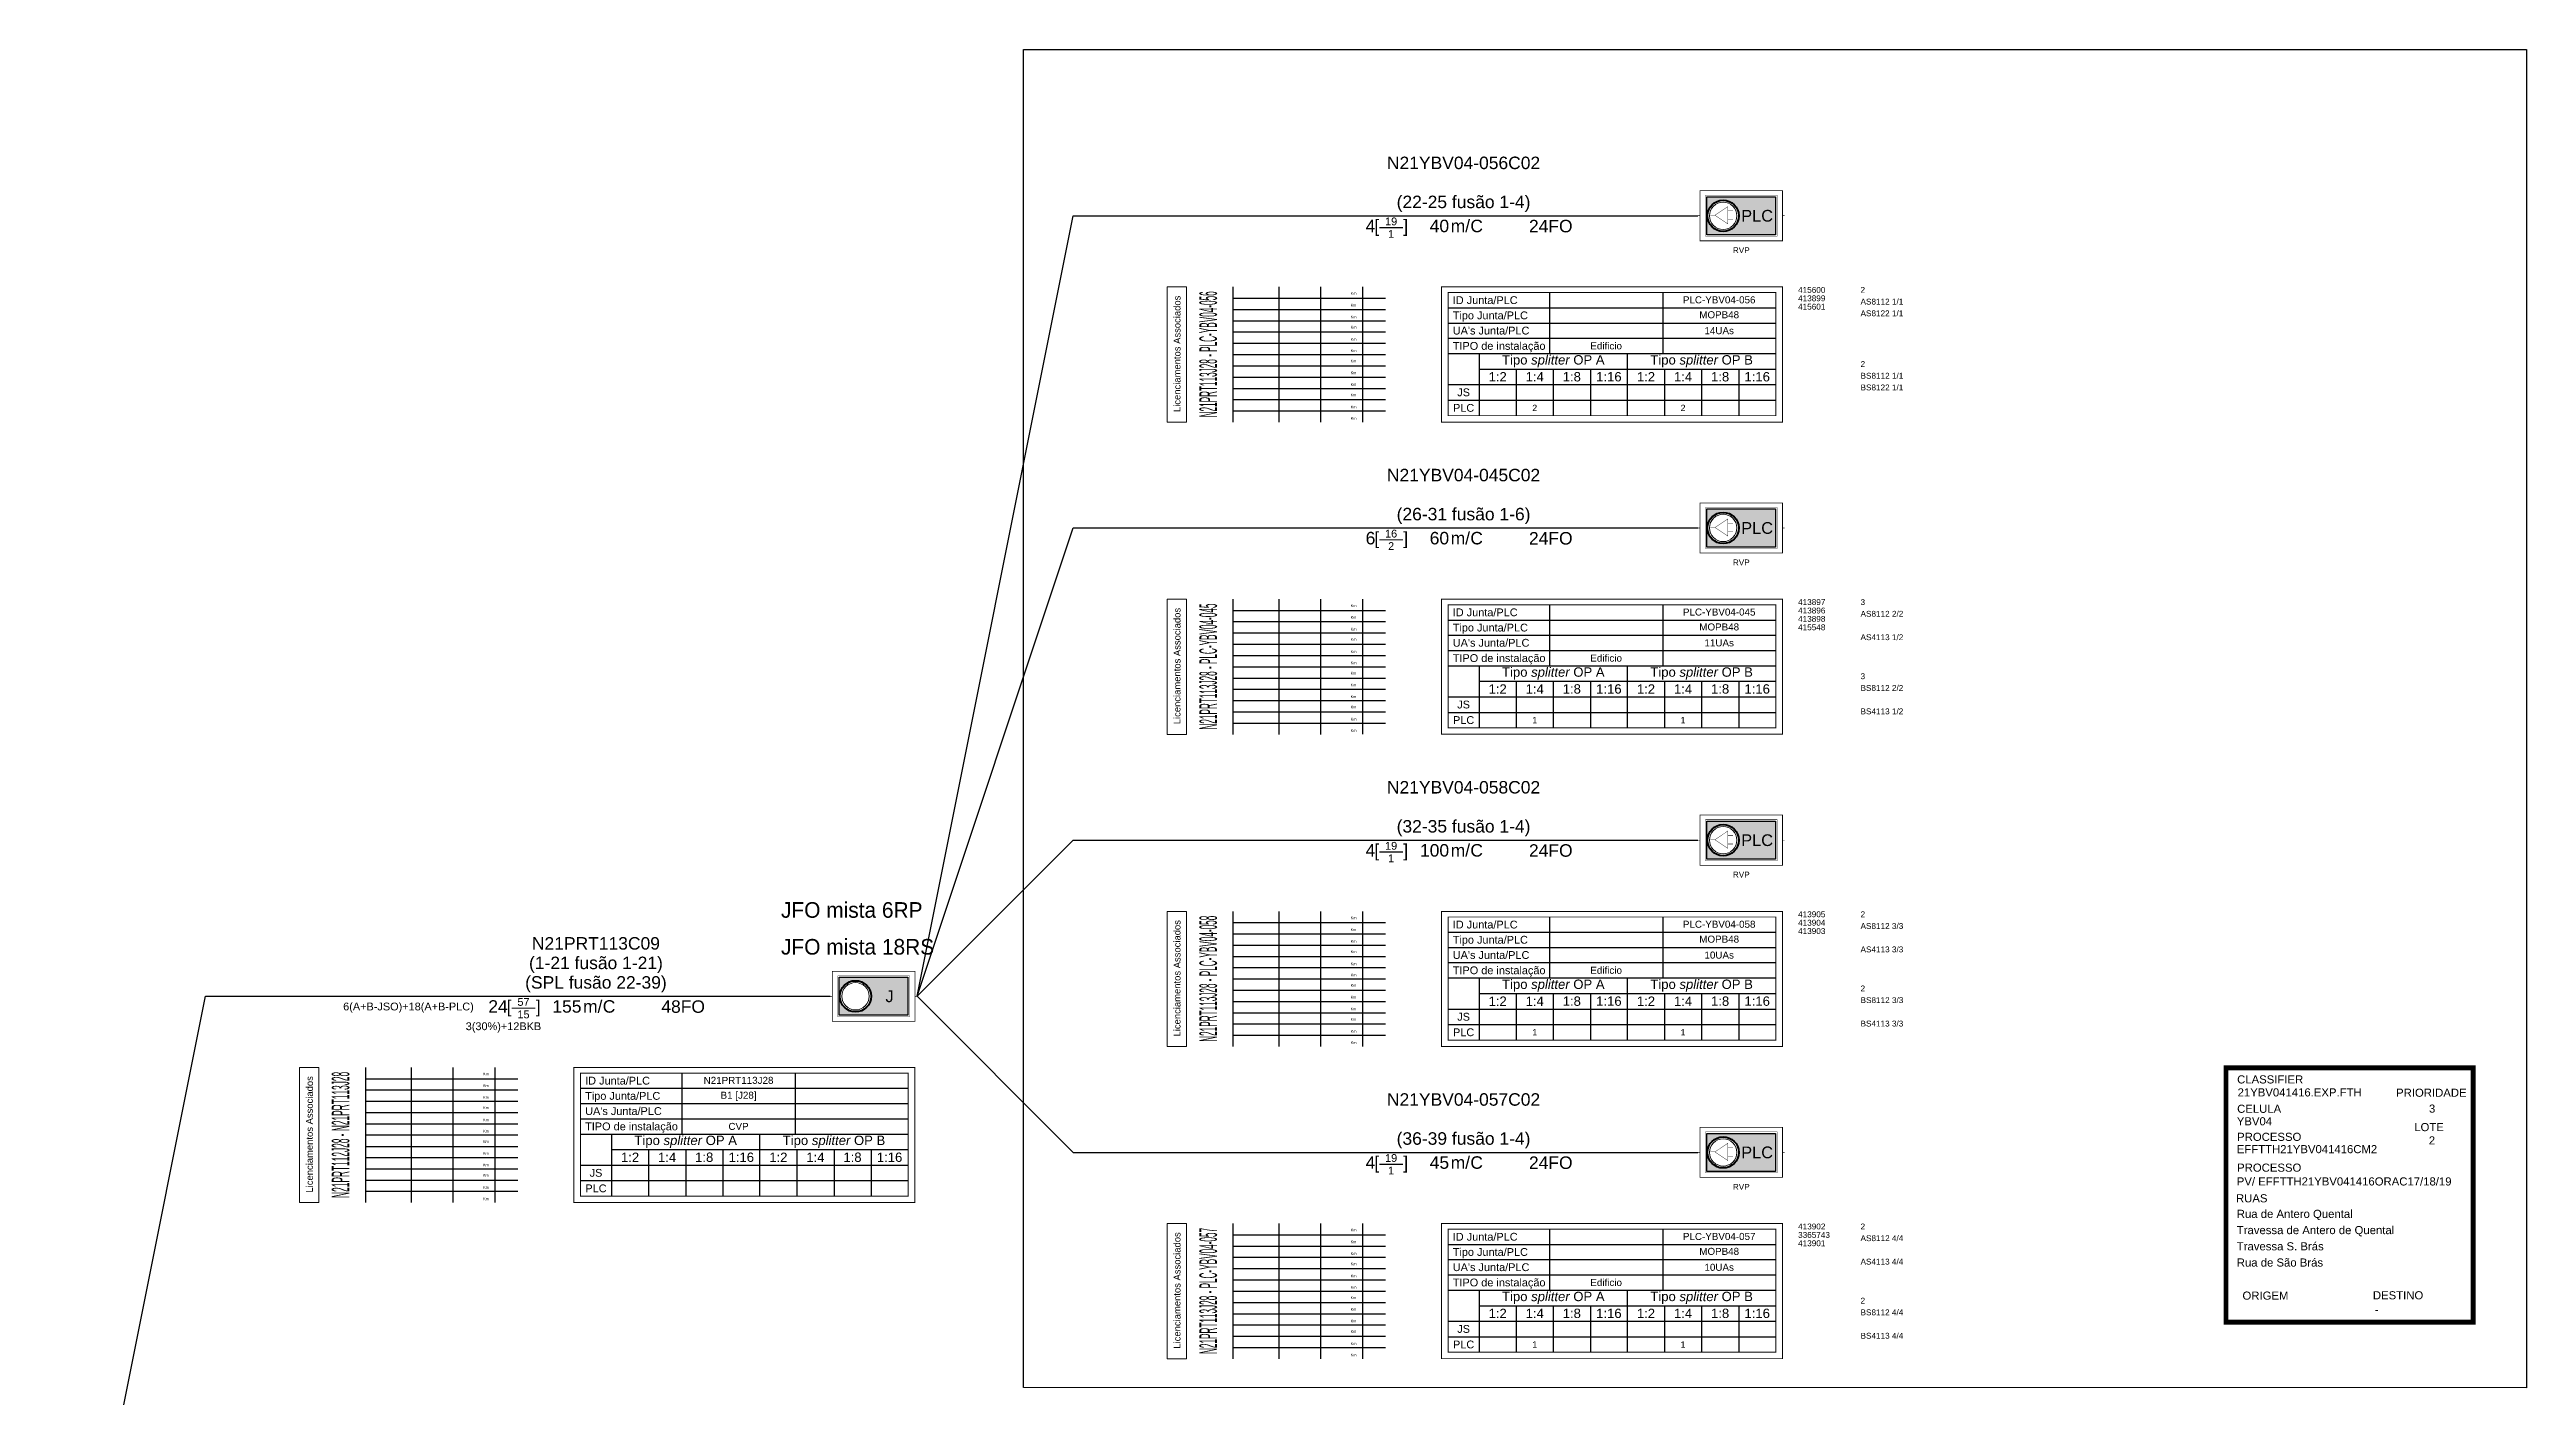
# Model space of a CAD drawing. Header units: metres. Extents: x 288 to 1034, y 827 to 7702.
# Drawn here: x 477.8 to 795.1, y 3846.6 to 4019.2 of the extents above; entities that cross this region are included whole.
import ezdxf
from ezdxf.enums import TextEntityAlignment as Align

# ---------------------------------------------------------------- set-up
doc = ezdxf.new("R2010")
doc.units = ezdxf.units.M
doc.header["$MEASUREMENT"] = 0
doc.set_wipeout_variables(frame=1)
for name, color, linetype in [('3-PROJ_FTTH_CABO', 7, 'Continuous'), ('3-PROJ_FTTH_JUNTA', 7, 'Continuous'), ('3-PROJ_FTTH_LICENCIAMENTOS', 7, 'Continuous'), ('3-PROJ_FTTH_PLC', 7, 'Continuous'), ('Ajusa STCE', 7, 'Continuous')]:
    doc.layers.add(name, color=color, linetype=linetype)
doc.styles.add('ARIAL', font='')
doc.styles.get('ARIAL').set_extended_font_data('Arial')

# ---------------------------------------------------------------- blocks, each defined once
blk = doc.blocks.new('*U9')
blk.add_hatch(color=31).paths.add_polyline_path([(9.97, -2.44), (1.18, -2.44), (1.18, 2.44), (9.97, 2.44)])
at = {"color": 7}
for points, const_width in [([(10.86, -3.21), (0.29, -3.21), (0.29, 3.21), (10.86, 3.21)], 0.0929), ([(10.17, -2.63), (0.99, -2.63), (0.99, 2.63), (10.17, 2.63)], 0.0465)]:
    blk.add_lwpolyline(points, close=True, dxfattribs=dict(at, const_width=const_width))
for points, const_width in [([(0.29, 0), (0, 0)], 0.0743), ([(11.15, 0), (10.86, 0)], 0.0743), ([(-40.78, -1.52), (-37.77, -1.52)], 0.15)]:
    blk.add_lwpolyline(points, dxfattribs=dict(at, const_width=const_width))
at = {"color": 31}
blk.add_lwpolyline([(9.97, -2.44), (1.18, -2.44), (1.18, 2.44), (9.97, 2.44)], close=True, dxfattribs=at)
at = {"color": 7, "ltscale": 0.001}
blk.add_lwpolyline([(10.86, -9.12, 0.12, 0.12, 0), (10.86, -9.12, 0.12, 0.12, 0), (-32.84, -9.12, 0.12, 0.12, 0), (-32.84, -26.43, 0.12, 0.12, 0), (10.86, -26.43, 0.12, 0.12, 0), (10.86, -26.43, 0.12, 0.12, 0), (10.86, -9.12, 0, 0, 0)], format="xyseb", dxfattribs=at)
at = {"color": 7, "ltscale": 0.001, "const_width": 0.12}
blk.add_lwpolyline([(10, -25.61), (10, -25.61), (-31.98, -25.61), (-31.98, -9.84), (10, -9.84), (10, -9.84)], close=True, dxfattribs=at)
at = {"color": 7}
for points in [[(-31.98, -11.79), (10, -11.79)], [(-18.98, -9.84), (-18.98, -17.65)], [(-4.49, -9.84), (-4.49, -17.65)], [(-31.98, -13.74), (10, -13.74)], [(-31.98, -15.69), (10, -15.69)], [(-31.98, -17.65), (10, -17.65)], [(-28, -17.65), (-28, -25.61)], [(-9, -25.61), (-9, -17.65)], [(-31.98, -21.63), (10, -21.63)], [(-28, -19.64), (10, -19.64)], [(-23.25, -19.64), (-23.25, -25.61)], [(-18.5, -19.64), (-18.5, -25.61)], [(-13.75, -19.64), (-13.75, -25.61)], [(-4.25, -19.64), (-4.25, -25.61)], [(0.5, -19.64), (0.5, -25.61)], [(5.25, -19.64), (5.25, -25.61)], [(-31.98, -23.62), (10, -23.62)], [(-31.98, -23.62), (-13.57, -23.62), (10, -23.62)]]:
    blk.add_lwpolyline(points, dxfattribs=at)
at = {"color": 7, "style": 'ARIAL'}
blk.add_text('[     ]  ', height=1.6, dxfattribs=at).set_placement((-35.85, -0.5), align=Align.TOP_RIGHT)
for s, p in [('Tipo Junta/PLC', (-31.38, -12.76)), ('ID Junta/PLC', (-31.38, -10.81)), ("UA's Junta/PLC", (-31.38, -14.71)), ('TIPO de instalação', (-31.38, -16.67))]:
    blk.add_text(s, height=1, dxfattribs=at).set_placement(p, align=Align.MIDDLE_LEFT)
for s, p in [('JS', (-29.99, -22.62)), ('PLC', (-29.99, -24.61))]:
    blk.add_text(s, height=1, dxfattribs=at).set_placement(p, align=Align.MIDDLE_CENTER)
at = {"insert": (-31.65, -0.5), "char_height": 1.6, "width": 2.8224, "attachment_point": 1, "style": 'ARIAL'}
blk.add_mtext('m/', dxfattribs=at)
at = {"color": 7, "ltscale": 0.001, "char_height": 1.2, "attachment_point": 5, "style": 'ARIAL'}
for s, insert, width in [('{\\C114;Tipo \\fArial|b0|i1|c0|p34;splitter\\fArial|b0|i0|c0|p34; OP A}', (-18.5, -18.64), 14.6912), ('{\\C10;Tipo \\fArial|b0|i1|c0|p34;splitter\\fArial|b0|i0|c0|p34; OP B}', (0.5, -18.64), 14.6912), ('{\\C114;1:2}', (-25.63, -20.63), 4.1115), ('{\\C114;1:4}', (-20.88, -20.63), 4.1115), ('{\\C114;1:8}', (-16.13, -20.63), 4.1115), ('{\\C114;1:16}', (-11.38, -20.63), 4.1115), ('{\\C10;1:2}', (-6.63, -20.63), 4.1115), ('{\\C10;1:4}', (-1.88, -20.63), 4.1115), ('{\\C10;1:8}', (2.87, -20.63), 4.1115), ('{\\C10;1:16}', (7.62, -20.63), 4.1115)]:
    blk.add_mtext(s, dxfattribs=dict(at, insert=insert, width=width))
at = {"color": 7, "style": 'ARIAL'}
for tag, p in [('ID_CABO', (-30, 5.5)), ('ID_CABO2', (-30, 3)), ('ID_CABO3', (-30, 0.5))]:
    blk.add_attdef(tag, text='', height=1.6, dxfattribs=at).set_placement(p, align=Align.BOTTOM_CENTER)
at = {"color": 7, "lineweight": 0, "style": 'ARIAL'}
blk.add_attdef('FO_ACTIVAS', text='', height=1.6, dxfattribs=at).set_placement((-41.3, -0.5), align=Align.TOP_RIGHT)
for tag, height, p in [('FO_RESERVA', 1, (-39.28, -2.32)), ('FO_MORTAS', 1, (-39.28, -0.72)), ('TIPO_PLC', 0.9, (2.75, -12.68)), ('PLC', 0.9, (2.75, -10.77)), ('UA_PLC', 0.9, (2.75, -14.72)), ('INSTALACAO', 0.9, (-11.73, -16.67)), ('NPOL_CVP', 0.9, (2.75, -16.66))]:
    blk.add_attdef(tag, text='', height=height, dxfattribs=at).set_placement(p, align=Align.MIDDLE_CENTER)
at = {"color": 7, "style": 'ARIAL'}
blk.add_attdef('METROS', text='', height=1.6, dxfattribs=at).set_placement((-31.85, -0.5), align=Align.TOP_RIGHT)
for tag, height, p in [('TIPO_INSTALACAO', 1.6, (-29.13, -0.5)), ('CAPACIDADE', 1.6, (-21.62, -0.52)), ('BID1', 0.75, (12.86, -9.12)), ('BID2', 0.75, (12.86, -10.2)), ('BID3', 0.75, (12.86, -11.27)), ('BID4', 0.75, (12.86, -12.35)), ('BID5', 0.75, (12.86, -13.42)), ('BID6', 0.75, (12.86, -14.5)), ('BID7', 0.75, (12.86, -15.57)), ('BID8', 0.75, (12.86, -16.65)), ('BID9', 0.75, (12.86, -17.73)), ('BID10', 0.75, (12.86, -18.8)), ('BID11', 0.75, (12.86, -19.88)), ('BID12', 0.75, (12.86, -20.95)), ('BID13', 0.75, (12.86, -22.03)), ('BID14', 0.75, (12.86, -23.11)), ('BID15', 0.75, (12.86, -24.18)), ('BID16', 0.75, (12.86, -25.26)), ('BID17', 0.75, (12.86, -26.33)), ('BID18', 0.75, (12.86, -27.41)), ('BID19', 0.75, (12.86, -28.49)), ('BID20', 0.75, (12.86, -29.56)), ('BID21', 0.75, (12.86, -30.64)), ('BID22', 0.75, (12.86, -31.71)), ('BID23', 0.75, (12.86, -32.79)), ('BID24', 0.75, (12.86, -33.86))]:
    blk.add_attdef(tag, text='', height=height, dxfattribs=at).set_placement(p, align=Align.TOP_LEFT)
at = {"color": 1, "lineweight": 0, "style": 'ARIAL'}
blk.add_attdef('ALOCAÇÃO_RDS', text='', height=0.8, dxfattribs=at).set_placement((-0.89, -4.35), align=Align.MIDDLE_RIGHT)
at = {"color": 7, "style": 'ARIAL'}
for tag, p in [('N_RAISER(X)', (5.58, -4.41)), ('F.B.(X)', (5.58, -5.81))]:
    blk.add_attdef(tag, text='', height=0.75, dxfattribs=at).set_placement(p, align=Align.MIDDLE_CENTER)
at = {"color": 1, "lineweight": 0, "style": 'ARIAL'}
blk.add_attdef('FO_RDS', text='', height=0.8, dxfattribs=at).set_placement((12.09, -4.35), align=Align.MIDDLE_LEFT)
at = {"color": 7, "lineweight": 0, "style": 'ARIAL'}
blk.add_attdef('MORADA', text='', height=0.75, dxfattribs=at).set_placement((10.86, -7.21), align=Align.MIDDLE_RIGHT)
at = {"color": 114, "style": 'ARIAL'}
for tag, p in [('FA_OPA', (20.86, -9.12)), ('A_SPL_1', (20.86, -10.62)), ('A_SPL_2', (20.86, -12.12)), ('A_SPL_3', (20.86, -13.62)), ('A_SPL_4', (20.86, -15.12)), ('A_SPL_5', (20.86, -16.62))]:
    blk.add_attdef(tag, text='', height=0.75, dxfattribs=at).set_placement(p, align=Align.TOP_LEFT)
at = {"color": 1, "style": 'ARIAL'}
for tag, p in [('FA_OPB', (20.86, -18.62)), ('B_SPL_1', (20.86, -20.12)), ('B_SPL_2', (20.86, -21.62)), ('B_SPL_3', (20.86, -23.12)), ('B_SPL_4', (20.86, -24.62)), ('B_SPL_5', (20.86, -26.12))]:
    blk.add_attdef(tag, text='', height=0.75, dxfattribs=at).set_placement(p, align=Align.TOP_LEFT)
at = {"color": 114, "style": 'ARIAL'}
for tag, p in [('(J)1:2_A', (-25.63, -22.62)), ('(J)1:4_A', (-20.88, -22.62)), ('(J)1:8_A', (-16.13, -22.62)), ('(J)1:16_A', (-11.38, -22.62)), ('(P)1:2_A', (-25.63, -24.61)), ('(P)1:4_A', (-20.88, -24.61)), ('(P)1:8_A', (-16.13, -24.61)), ('(P)1:16_A', (-11.38, -24.61))]:
    blk.add_attdef(tag, text='', height=0.8, dxfattribs=at).set_placement(p, align=Align.MIDDLE_CENTER)
at = {"color": 10, "style": 'ARIAL'}
for tag, p in [('(J)1:2_B', (-6.63, -22.62)), ('(J)1:4_B', (-1.88, -22.62)), ('(J)1:8_B', (2.87, -22.62)), ('(J)1:16_B', (7.62, -22.62)), ('(P)1:2_B', (-6.63, -24.61)), ('(P)1:4_B', (-1.88, -24.61)), ('(P)1:8_B', (2.87, -24.61)), ('(P)1:16_B', (7.62, -24.61))]:
    blk.add_attdef(tag, text='', height=0.8, dxfattribs=at).set_placement(p, align=Align.MIDDLE_CENTER)
at = {"color": 7, "lineweight": 0}
blk.add_wipeout([(3.7, -1.95), (3.43, -1.99), (3.09, -2), (2.79, -1.95), (2.57, -1.88), (2.34, -1.78), (2.03, -1.59), (1.77, -1.34), (1.58, -1.1), (1.47, -0.92), (1.35, -0.61), (1.28, -0.33), (1.25, 0), (1.3, 0.42), (1.38, 0.7), (1.51, 0.98), (1.63, 1.17), (1.83, 1.4), (1.98, 1.55), (2.18, 1.69), (2.4, 1.81), (2.69, 1.92), (2.92, 1.97), (3.27, 2), (3.51, 1.99), (3.73, 1.94), (3.98, 1.87), (4.15, 1.79), (4.31, 1.7), (4.51, 1.56), (4.66, 1.42), (4.79, 1.28), (4.96, 1.05), (5.05, 0.88), (5.15, 0.64), (5.21, 0.41), (5.25, 0.11), (5.23, -0.32), (5.19, -0.52), (5.11, -0.74), (4.96, -1.04), (4.78, -1.3), (4.57, -1.51), (4.25, -1.74), (3.96, -1.87)], dxfattribs=at)
at = {"color": 7, "const_width": 0.0465}
for points in [[(1.63, 0.06), (2.2, 0.06)], [(3.87, 0.62), (4.5, 0.62)], [(3.87, -0.49), (4.5, -0.49)]]:
    blk.add_lwpolyline(points, dxfattribs=at)
blk.add_lwpolyline([(2.2, 0.06), (3.87, -1.05), (3.87, 1.18)], close=True, dxfattribs=at)
at = {"color": 7, "lineweight": 40}
blk.add_circle((3.25, 0), 2, dxfattribs=at)
at = {"color": 7, "lineweight": 0}
blk.add_circle((3.25, 0), 1.75, dxfattribs=at)
blk.add_circle((3.25, 0), 1.75, dxfattribs=at)
at = {"color": 7, "style": 'ARIAL'}
blk.add_text('PLC', height=1.5, dxfattribs=at).set_placement((7.61, 0), align=Align.MIDDLE_CENTER)
blk = doc.blocks.new('Troço Sinoptico')
at = {"color": 7, "lineweight": 0, "style": 'ARIAL'}
for tag, p in [('D1', (-16.57, -9.75)), ('T1', (-10.78, -9.77)), ('E1', (-1.22, -9.77)), ('D2', (-16.57, -11.26))]:
    blk.add_attdef(tag, text='', height=0.631, dxfattribs=at).set_placement(p, align=Align.MIDDLE_CENTER)
blk.add_attdef('XXX1', text='', height=0.631, dxfattribs=at).set_placement((-4.58, -9.81), align=Align.MIDDLE_RIGHT)
at = {"color": 7}
blk.add_wipeout([(-27.96, -26.44), (-27.96, -9.12), (0, -9.12), (0, -26.43)], dxfattribs=at)
at = {"color": 7, "lineweight": 0}
blk.add_lwpolyline([(-27.96, -26.44), (-25.49, -26.44), (-25.49, -9.12), (-27.96, -9.12)], close=True, dxfattribs=at)
at = {"color": 7}
for points in [[(-19.54, -9.12), (-19.54, -26.44)], [(-13.66, -9.12), (-13.66, -17.78)], [(-8.33, -9.12), (-8.33, -17.78)], [(-2.94, -9.12), (-2.94, -17.77)], [(-19.54, -10.56), (0, -10.56)], [(-19.54, -12), (0, -12)], [(-19.54, -13.44), (0, -13.44)], [(-19.54, -14.89), (0, -14.89)], [(-19.54, -16.33), (0, -16.33)], [(-19.54, -17.77), (0, -17.77)], [(-13.66, -17.78), (-13.66, -26.44)], [(-8.33, -17.78), (-8.33, -26.44)], [(-2.94, -17.78), (-2.94, -26.43)], [(-19.54, -19.23), (0, -19.23)], [(-19.54, -20.67), (0, -20.67)], [(-19.54, -22.11), (0, -22.11)], [(-19.54, -23.55), (0, -23.55)], [(-19.54, -24.99), (0, -24.99)]]:
    blk.add_lwpolyline(points, dxfattribs=at)
at = {"color": 7, "lineweight": 0, "true_color": 0xffffff, "insert": (-26.69, -17.69), "char_height": 0.865, "width": 17.7947, "attachment_point": 5, "rotation": 90, "style": 'ARIAL'}
blk.add_mtext('Licenciamentos Associados', dxfattribs=at)
at = {"color": 7, "lineweight": 0, "char_height": 0.355, "width": 6.2282, "attachment_point": 2, "style": 'ARIAL'}
for insert in [(-4.1, -11.28), (-4.09, -9.77), (-4.09, -14.1), (-4.09, -12.78), (-4.09, -15.66), (-4.1, -18.43), (-4.09, -17.1), (-4.1, -19.94), (-4.1, -21.44), (-4.1, -22.77), (-4.09, -24.32), (-4.09, -25.77)]:
    blk.add_mtext('Km', dxfattribs=dict(at, insert=insert))
at = {"color": 7, "lineweight": 0, "style": 'ARIAL', "width": 0.580821}
blk.add_attdef('ORIGEM-DESTINO', text='', height=2.25, rotation=90, dxfattribs=at).set_placement((-21.59, -25.83), (-21.59, -9.68), align=Align.FIT)
at = {"color": 7, "lineweight": 0, "style": 'ARIAL'}
for tag, p in [('D3', (-16.57, -12.76)), ('T2', (-10.78, -11.28)), ('T3', (-10.78, -12.77)), ('E2', (-1.22, -11.3)), ('E3', (-1.22, -12.78)), ('D4', (-16.57, -14.09)), ('D5', (-16.57, -15.64)), ('T4', (-10.78, -14.1)), ('T5', (-10.78, -15.65)), ('E4', (-1.22, -14.1)), ('E5', (-1.22, -15.65)), ('D6', (-16.57, -17.08)), ('D7', (-16.57, -18.42)), ('T6', (-10.78, -17.09)), ('T7', (-10.78, -18.43)), ('E7', (-1.22, -18.43)), ('E6', (-1.22, -17.09)), ('D8', (-16.57, -19.93)), ('D9', (-16.57, -21.42)), ('T8', (-10.79, -19.94)), ('T9', (-10.79, -21.44)), ('E8', (-1.22, -19.97)), ('E9', (-1.22, -21.45)), ('D10', (-16.57, -22.75)), ('D11', (-16.57, -24.3)), ('T10', (-10.78, -22.77)), ('T11', (-10.79, -24.31)), ('E10', (-1.22, -22.77)), ('E11', (-1.22, -24.31)), ('D12', (-16.57, -25.74)), ('T12', (-10.79, -25.76)), ('E12', (-1.22, -25.76))]:
    blk.add_attdef(tag, text='', height=0.631, dxfattribs=at).set_placement(p, align=Align.MIDDLE_CENTER)
for tag, p in [('XXX2', (-4.59, -11.32)), ('XXX3', (-4.58, -12.81)), ('XXX4', (-4.59, -14.14)), ('XXX5', (-4.58, -15.69)), ('XXX7', (-4.59, -18.47)), ('XXX6', (-4.58, -17.13)), ('XXX8', (-4.59, -19.98)), ('XXX9', (-4.59, -21.48)), ('XXX10', (-4.59, -22.81)), ('XXX11', (-4.58, -24.35)), ('XXX12', (-4.58, -25.8))]:
    blk.add_attdef(tag, text='', height=0.631, dxfattribs=at).set_placement(p, align=Align.MIDDLE_RIGHT)
at = {"color": 7, "lineweight": 0, "style": 'ARIAL', "flags": 1}
blk.add_attdef('ID', text='', height=0.631, dxfattribs=at).set_placement((-13.98, -27.67), align=Align.MIDDLE_CENTER)
at = {"layer": 'Defpoints', "flags": 1}
for tag, p in [('TROCO', (-28.25, -8.29)), ('GAMA', (-13.98, -8.55))]:
    blk.add_attdef(tag, p, '', height=2.16, dxfattribs=at)
blk = doc.blocks.new('*U48')
blk.add_hatch(color=31).paths.add_polyline_path([(9.97, -2.44), (1.18, -2.44), (1.18, 2.44), (9.97, 2.44)])
at = {"color": 7}
for points, const_width in [([(10.86, -3.21), (0.29, -3.21), (0.29, 3.21), (10.86, 3.21)], 0.0929), ([(10.17, -2.63), (0.99, -2.63), (0.99, 2.63), (10.17, 2.63)], 0.0465)]:
    blk.add_lwpolyline(points, close=True, dxfattribs=dict(at, const_width=const_width))
for points, const_width in [([(0.29, 0), (0, 0)], 0.0743), ([(11.15, 0), (10.86, 0)], 0.0743), ([(-40.78, -1.52), (-37.77, -1.52)], 0.15)]:
    blk.add_lwpolyline(points, dxfattribs=dict(at, const_width=const_width))
at = {"color": 31}
blk.add_lwpolyline([(9.97, -2.44), (1.18, -2.44), (1.18, 2.44), (9.97, 2.44)], close=True, dxfattribs=at)
at = {"color": 7, "ltscale": 0.001}
blk.add_lwpolyline([(10.86, -9.12, 0.12, 0.12, 0), (10.86, -9.12, 0.12, 0.12, 0), (-32.84, -9.12, 0.12, 0.12, 0), (-32.84, -26.43, 0.12, 0.12, 0), (10.86, -26.43, 0.12, 0.12, 0), (10.86, -26.43, 0.12, 0.12, 0), (10.86, -9.12, 0, 0, 0)], format="xyseb", dxfattribs=at)
at = {"color": 7, "ltscale": 0.001, "const_width": 0.12}
blk.add_lwpolyline([(10, -25.61), (10, -25.61), (-31.98, -25.61), (-31.98, -9.84), (10, -9.84), (10, -9.84)], close=True, dxfattribs=at)
at = {"color": 7}
for points in [[(-31.98, -11.79), (10, -11.79)], [(-18.98, -9.84), (-18.98, -17.65)], [(-4.49, -9.84), (-4.49, -17.65)], [(-31.98, -13.74), (10, -13.74)], [(-31.98, -15.69), (10, -15.69)], [(-31.98, -17.65), (10, -17.65)], [(-28, -17.65), (-28, -25.61)], [(-9, -25.61), (-9, -17.65)], [(-31.98, -21.63), (10, -21.63)], [(-28, -19.64), (10, -19.64)], [(-23.25, -19.64), (-23.25, -25.61)], [(-18.5, -19.64), (-18.5, -25.61)], [(-13.75, -19.64), (-13.75, -25.61)], [(-4.25, -19.64), (-4.25, -25.61)], [(0.5, -19.64), (0.5, -25.61)], [(5.25, -19.64), (5.25, -25.61)], [(-31.98, -23.62), (10, -23.62)], [(-31.98, -23.62), (-13.57, -23.62), (10, -23.62)]]:
    blk.add_lwpolyline(points, dxfattribs=at)
at = {"color": 7, "style": 'ARIAL'}
for s, height, p in [('J', 1.5, (7.61, 0)), ('JS', 1, (-29.99, -22.62)), ('PLC', 1, (-29.99, -24.61))]:
    blk.add_text(s, height=height, dxfattribs=at).set_placement(p, align=Align.MIDDLE_CENTER)
blk.add_text('[     ]  ', height=1.6, dxfattribs=at).set_placement((-35.85, -0.5), align=Align.TOP_RIGHT)
for s, p in [('Tipo Junta/PLC', (-31.38, -12.76)), ('ID Junta/PLC', (-31.38, -10.81)), ("UA's Junta/PLC", (-31.38, -14.71)), ('TIPO de instalação', (-31.38, -16.67))]:
    blk.add_text(s, height=1, dxfattribs=at).set_placement(p, align=Align.MIDDLE_LEFT)
at = {"insert": (-31.65, -0.5), "char_height": 1.6, "width": 2.8224, "attachment_point": 1, "style": 'ARIAL'}
blk.add_mtext('m/', dxfattribs=at)
at = {"color": 7, "ltscale": 0.001, "char_height": 1.2, "attachment_point": 5, "style": 'ARIAL'}
for s, insert, width in [('{\\C114;Tipo \\fArial|b0|i1|c0|p34;splitter\\fArial|b0|i0|c0|p34; OP A}', (-18.5, -18.64), 14.6912), ('{\\C10;Tipo \\fArial|b0|i1|c0|p34;splitter\\fArial|b0|i0|c0|p34; OP B}', (0.5, -18.64), 14.6912), ('{\\C114;1:2}', (-25.63, -20.63), 4.1115), ('{\\C114;1:4}', (-20.88, -20.63), 4.1115), ('{\\C114;1:8}', (-16.13, -20.63), 4.1115), ('{\\C114;1:16}', (-11.38, -20.63), 4.1115), ('{\\C10;1:2}', (-6.63, -20.63), 4.1115), ('{\\C10;1:4}', (-1.88, -20.63), 4.1115), ('{\\C10;1:8}', (2.87, -20.63), 4.1115), ('{\\C10;1:16}', (7.62, -20.63), 4.1115)]:
    blk.add_mtext(s, dxfattribs=dict(at, insert=insert, width=width))
at = {"color": 7, "style": 'ARIAL'}
for tag, p in [('ID_CABO', (-30, 5.5)), ('ID_CABO2', (-30, 3)), ('ID_CABO3', (-30, 0.5))]:
    blk.add_attdef(tag, text='', height=1.6, dxfattribs=at).set_placement(p, align=Align.BOTTOM_CENTER)
at = {"color": 7, "lineweight": 0, "style": 'ARIAL'}
blk.add_attdef('FO_ACTIVAS', text='', height=1.6, dxfattribs=at).set_placement((-41.3, -0.5), align=Align.TOP_RIGHT)
for tag, height, p in [('FO_RESERVA', 1, (-39.28, -2.32)), ('FO_MORTAS', 1, (-39.28, -0.72)), ('TIPO_JUNTA', 0.9, (-11.73, -12.68)), ('JUNTA', 0.9, (-11.73, -10.77)), ('INSTALACAO', 0.9, (-11.73, -16.67)), ('NPOL_CVP', 0.9, (2.75, -16.66))]:
    blk.add_attdef(tag, text='', height=height, dxfattribs=at).set_placement(p, align=Align.MIDDLE_CENTER)
at = {"color": 7, "style": 'ARIAL'}
blk.add_attdef('METROS', text='', height=1.6, dxfattribs=at).set_placement((-31.85, -0.5), align=Align.TOP_RIGHT)
for tag, p in [('TIPO_INSTALACAO', (-29.13, -0.5)), ('CAPACIDADE', (-21.62, -0.52))]:
    blk.add_attdef(tag, text='', height=1.6, dxfattribs=at).set_placement(p, align=Align.TOP_LEFT)
at = {"color": 4, "lineweight": 0, "style": 'ARIAL'}
blk.add_attdef('ALOCAÇÃO_RDP', text='', height=0.8, dxfattribs=at).set_placement((-0.91, -2.81), align=Align.MIDDLE_RIGHT)
blk.add_attdef('FO_RDP', text='', height=0.8, dxfattribs=at).set_placement((12.06, -2.81), align=Align.MIDDLE_LEFT)
at = {"color": 5, "lineweight": 0, "style": 'ARIAL'}
blk.add_attdef('FO_RTR+BKB', text='', height=0.8, dxfattribs=at).set_placement((12.07, -1.2), align=Align.MIDDLE_LEFT)
at = {"color": 1, "lineweight": 0, "style": 'ARIAL'}
blk.add_attdef('ALOCAÇÃO_RDS', text='', height=0.8, dxfattribs=at).set_placement((-0.89, -4.35), align=Align.MIDDLE_RIGHT)
blk.add_attdef('FO_RDS', text='', height=0.8, dxfattribs=at).set_placement((12.09, -4.35), align=Align.MIDDLE_LEFT)
at = {"color": 7, "lineweight": 0, "style": 'ARIAL'}
blk.add_attdef('MORADA', text='', height=0.75, dxfattribs=at).set_placement((10.86, -7.21), align=Align.MIDDLE_RIGHT)
at = {"color": 114, "style": 'ARIAL'}
for tag, p in [('(J)1:2_A', (-25.63, -22.62)), ('(J)1:4_A', (-20.88, -22.62)), ('(J)1:8_A', (-16.13, -22.62)), ('(J)1:16_A', (-11.38, -22.62)), ('(P)1:2_A', (-25.63, -24.61)), ('(P)1:4_A', (-20.88, -24.61)), ('(P)1:8_A', (-16.13, -24.61)), ('(P)1:16_A', (-11.38, -24.61))]:
    blk.add_attdef(tag, text='', height=0.8, dxfattribs=at).set_placement(p, align=Align.MIDDLE_CENTER)
at = {"color": 10, "style": 'ARIAL'}
for tag, p in [('(J)1:2_B', (-6.63, -22.62)), ('(J)1:4_B', (-1.88, -22.62)), ('(J)1:8_B', (2.87, -22.62)), ('(J)1:16_B', (7.62, -22.62)), ('(P)1:2_B', (-6.63, -24.61)), ('(P)1:4_B', (-1.88, -24.61)), ('(P)1:8_B', (2.87, -24.61)), ('(P)1:16_B', (7.62, -24.61))]:
    blk.add_attdef(tag, text='', height=0.8, dxfattribs=at).set_placement(p, align=Align.MIDDLE_CENTER)
at = {"color": 7, "lineweight": 0}
blk.add_wipeout([(3.7, -1.95), (3.43, -1.99), (3.09, -2), (2.79, -1.95), (2.57, -1.88), (2.34, -1.78), (2.03, -1.59), (1.77, -1.34), (1.58, -1.1), (1.47, -0.92), (1.35, -0.61), (1.28, -0.33), (1.25, 0), (1.3, 0.42), (1.38, 0.7), (1.51, 0.98), (1.63, 1.17), (1.83, 1.4), (1.98, 1.55), (2.18, 1.69), (2.4, 1.81), (2.69, 1.92), (2.92, 1.97), (3.27, 2), (3.51, 1.99), (3.73, 1.94), (3.98, 1.87), (4.15, 1.79), (4.31, 1.7), (4.51, 1.56), (4.66, 1.42), (4.79, 1.28), (4.96, 1.05), (5.05, 0.88), (5.15, 0.64), (5.21, 0.41), (5.25, 0.11), (5.23, -0.32), (5.19, -0.52), (5.11, -0.74), (4.96, -1.04), (4.78, -1.3), (4.57, -1.51), (4.25, -1.74), (3.96, -1.87)], dxfattribs=at)
at = {"color": 7, "lineweight": 40}
blk.add_circle((3.25, 0), 2, dxfattribs=at)
at = {"color": 7, "lineweight": 0}
blk.add_circle((3.25, 0), 1.75, dxfattribs=at)
blk.add_circle((3.25, 0), 1.75, dxfattribs=at)
blk = doc.blocks.new('BOAVISTA_LIC')
at = {"const_width": 0.3}
blk.add_lwpolyline([(2033.71, 1323.27), (2048.95, 1323.27), (2048.95, 1307.59), (2033.71, 1307.59)], close=True, dxfattribs=at)
at = {"color": 5, "style": 'ARIAL'}
for s, p in [('CLASSIFIER', (2034.4, 1322.31)), ('CELULA', (2034.4, 1320.5)), ('PRIORIDADE', (2044.2, 1321.49)), ('LOTE', (2045.32, 1319.37)), ('PROCESSO', (2034.4, 1318.77)), ('PROCESSO', (2034.4, 1316.87)), ('RUAS', (2034.33, 1314.98)), ('ORIGEM ', (2034.73, 1308.98)), ('DESTINO ', (2042.77, 1309))]:
    blk.add_text(s, height=0.5, dxfattribs=at).set_placement(p)
at = {"style": 'ARIAL'}
for tag, p in [('CLASSIFIER', (2034.43, 1321.51)), ('CELULA', (2034.38, 1319.73)), ('PROCESSO', (2034.38, 1318.01)), ('ORAC', (2034.38, 1316.02)), ('RUA_1', (2034.38, 1314.02)), ('RUA_2', (2034.38, 1313.02)), ('RUA_3', (2034.38, 1312.02)), ('RUA_4', (2034.38, 1311.02)), ('RUA_5', (2034.38, 1310.02)), ('DESTINO', (2042.89, 1308.12)), ('ORIGEM', (2034.38, 1308.02))]:
    blk.add_attdef(tag, p, '', height=0.5, dxfattribs=at)
for tag, p in [('PRIORIDADE', (2046.42, 1320.76)), ('LOTE', (2046.41, 1318.8))]:
    blk.add_attdef(tag, text='', height=0.5, dxfattribs=at).set_placement(p, align=Align.MIDDLE_CENTER)

msp = doc.modelspace()

# ---------------------------------------------------------------- linework, layer by layer
at = {"layer": '3-PROJ_FTTH_CABO'}
for points in [[(588.95, 3897.88), (608.95, 3997.88)], [(608.95, 3997.88), (688.95, 3997.88)], [(588.95, 3897.88), (608.95, 3957.88)], [(608.95, 3957.88), (688.95, 3957.88)], [(588.95, 3897.88), (608.95, 3917.88)], [(608.95, 3917.88), (688.95, 3917.88)], [(477.8, 3797.88), (497.8, 3897.88)], [(497.8, 3897.88), (577.8, 3897.88)], [(588.95, 3897.88), (608.95, 3877.88)], [(608.95, 3877.88), (688.95, 3877.88)]]:
    msp.add_lwpolyline(points, dxfattribs=at)

# ---------------------------------------------------------------- block references
at = {"ltscale": 5, "xscale": 2.0780833110902, "yscale": 2.0780833110902, "zscale": 2.0780833110902}
msp.add_blockref('BOAVISTA_LIC', (-3469.6, 1138.84), dxfattribs=at).add_auto_attribs({'CLASSIFIER': '21YBV041416.EXP.FTH', 'CELULA': 'YBV04', 'RUA_1': 'Rua de Antero Quental ', 'RUA_2': 'Travessa de Antero de Quental', 'RUA_3': 'Travessa S. Brás', 'RUA_4': 'Rua de São Brás ', 'DESTINO': '-', 'PROCESSO': 'EFFTTH21YBV041416CM2', 'ORAC': 'PV/ EFFTTH21YBV041416ORAC17/18/19', 'PRIORIDADE': '3', 'LOTE': '2'})
at = {"layer": '3-PROJ_FTTH_LICENCIAMENTOS'}
ref = msp.add_blockref('Troço Sinoptico', (537.8, 3897.88), dxfattribs=at)
ref.add_attrib('ORIGEM-DESTINO', 'N21PRT112J28 - N21PRT113J28', dxfattribs={"layer": '0', "color": 7, "lineweight": 0, "height": 2.2526, "rotation": 90, "style": 'ARIAL', "width": 0.33935}).set_placement((516.21, 3872.05), (516.21, 3888.2), align=Align.FIT)

# ---------------------------------------------------------------- texts
at = {"layer": 'Ajusa STCE', "color": 4, "lineweight": 30, "char_height": 2, "width": 29.5478, "attachment_point": 1}
for s, insert in [('\\pxt0;JFO mista 6RP', (571.51, 3909.94)), ('\\pxt0;JFO mista 18RS', (571.51, 3905.22))]:
    msp.add_mtext(s, dxfattribs=dict(at, insert=insert))
at = {"layer": 'Ajusa STCE', "color": 3, "lineweight": 30, "char_height": 1, "width": 29.5478, "attachment_point": 1}
for s, insert in [('\\pxt0;{\\fArial|b0|i0|c0|p34;6(A+B-JSO)+18(A+B-PLC)}', (515.42, 3897.07)), ('\\pxt0;{\\fArial|b0|i0|c0|p34;3(30%)+12BKB}', (531.12, 3894.54))]:
    msp.add_mtext(s, dxfattribs=dict(at, insert=insert))

# ---------------------------------------------------------------- next in the draw order: block references
at = {"layer": '3-PROJ_FTTH_JUNTA'}
msp.add_blockref('*U48', (577.8, 3897.88), dxfattribs=at).add_auto_attribs({'JUNTA': 'N21PRT113J28', 'TIPO_JUNTA': 'B1 [J28]', 'INSTALACAO': 'CVP', 'ID_CABO': 'N21PRT113C09', 'ID_CABO2': '(1-21 fusão 1-21)', 'ID_CABO3': '(SPL fusão 22-39)', 'FO_ACTIVAS': '24', 'FO_MORTAS': '57', 'FO_RESERVA': '15', 'METROS': '155', 'TIPO_INSTALACAO': 'C', 'CAPACIDADE': '48FO'})
at = {"layer": '3-PROJ_FTTH_PLC'}
for p, values in [((688.95, 3997.88), {'PLC': 'PLC-YBV04-056', 'TIPO_PLC': 'MOPB48', 'UA_PLC': '14UAs', 'INSTALACAO': 'Edificio', '(P)1:4_A': '2', '(P)1:4_B': '2', 'BID1': '415600', 'BID2': '413899', 'BID3': '415601', 'FA_OPA': '2', 'A_SPL_1': 'AS8112 1/1', 'A_SPL_2': 'AS8122 1/1', 'FA_OPB': '2', 'B_SPL_1': 'BS8112 1/1', 'B_SPL_2': 'BS8122 1/1', 'N_RAISER(X)': 'RVP', 'ID_CABO': 'N21YBV04-056C02', 'ID_CABO3': '(22-25 fusão 1-4)', 'FO_ACTIVAS': '4', 'FO_MORTAS': '19', 'FO_RESERVA': '1', 'METROS': '40', 'TIPO_INSTALACAO': 'C', 'CAPACIDADE': '24FO'}), ((688.95, 3957.88), {'PLC': 'PLC-YBV04-045', 'TIPO_PLC': 'MOPB48', 'UA_PLC': '11UAs', 'INSTALACAO': 'Edificio', '(P)1:4_A': '1', '(P)1:4_B': '1', 'BID1': '413897', 'BID2': '413896', 'BID3': '413898', 'BID4': '415548', 'FA_OPA': '3', 'A_SPL_1': 'AS8112 2/2', 'A_SPL_3': 'AS4113 1/2', 'FA_OPB': '3', 'B_SPL_1': 'BS8112 2/2', 'B_SPL_3': 'BS4113 1/2', 'N_RAISER(X)': 'RVP', 'ID_CABO': 'N21YBV04-045C02', 'ID_CABO3': '(26-31 fusão 1-6)', 'FO_ACTIVAS': '6', 'FO_MORTAS': '16', 'FO_RESERVA': '2', 'METROS': '60', 'TIPO_INSTALACAO': 'C', 'CAPACIDADE': '24FO'}), ((688.95, 3917.88), {'PLC': 'PLC-YBV04-058', 'TIPO_PLC': 'MOPB48', 'UA_PLC': '10UAs', 'INSTALACAO': 'Edificio', '(P)1:4_A': '1', '(P)1:4_B': '1', 'BID1': '413905', 'BID2': '413904', 'BID3': '413903', 'FA_OPA': '2', 'A_SPL_1': 'AS8112 3/3', 'A_SPL_3': 'AS4113 3/3', 'FA_OPB': '2', 'B_SPL_1': 'BS8112 3/3', 'B_SPL_3': 'BS4113 3/3', 'N_RAISER(X)': 'RVP', 'ID_CABO': 'N21YBV04-058C02', 'ID_CABO3': '(32-35 fusão 1-4)', 'FO_ACTIVAS': '4', 'FO_MORTAS': '19', 'FO_RESERVA': '1', 'METROS': '100', 'TIPO_INSTALACAO': 'C', 'CAPACIDADE': '24FO'}), ((688.95, 3877.88), {'PLC': 'PLC-YBV04-057', 'TIPO_PLC': 'MOPB48', 'UA_PLC': '10UAs', 'INSTALACAO': 'Edificio', '(P)1:4_A': '1', '(P)1:4_B': '1', 'BID1': '413902', 'BID2': '3365743', 'BID3': '413901', 'FA_OPA': '2', 'A_SPL_1': 'AS8112 4/4', 'A_SPL_3': 'AS4113 4/4', 'FA_OPB': '2', 'B_SPL_1': 'BS8112 4/4', 'B_SPL_3': 'BS4113 4/4', 'N_RAISER(X)': 'RVP', 'ID_CABO': 'N21YBV04-057C02', 'ID_CABO3': '(36-39 fusão 1-4)', 'FO_ACTIVAS': '4', 'FO_MORTAS': '19', 'FO_RESERVA': '1', 'METROS': '45', 'TIPO_INSTALACAO': 'C', 'CAPACIDADE': '24FO'})]:
    msp.add_blockref('*U9', p, dxfattribs=at).add_auto_attribs(values)

# ---------------------------------------------------------------- next in the draw order: block references
at = {"layer": '3-PROJ_FTTH_LICENCIAMENTOS'}
ref = msp.add_blockref('Troço Sinoptico', (648.95, 3997.88), dxfattribs=at)
ref.add_attrib('ORIGEM-DESTINO', 'N21PRT113J28 - PLC-YBV04-056', dxfattribs={"layer": '0', "color": 7, "lineweight": 0, "height": 2.2526, "rotation": 90, "style": 'ARIAL', "width": 0.333226}).set_placement((627.36, 3972.05), (627.36, 3988.2), align=Align.FIT)
ref = msp.add_blockref('Troço Sinoptico', (648.95, 3957.88), dxfattribs=at)
ref.add_attrib('ORIGEM-DESTINO', 'N21PRT113J28 - PLC-YBV04-045', dxfattribs={"layer": '0', "color": 7, "lineweight": 0, "height": 2.2526, "rotation": 90, "style": 'ARIAL', "width": 0.333226}).set_placement((627.36, 3932.05), (627.36, 3948.2), align=Align.FIT)
ref = msp.add_blockref('Troço Sinoptico', (648.95, 3917.88), dxfattribs=at)
ref.add_attrib('ORIGEM-DESTINO', 'N21PRT113J28 - PLC-YBV04-058', dxfattribs={"layer": '0', "color": 7, "lineweight": 0, "height": 2.2526, "rotation": 90, "style": 'ARIAL', "width": 0.333226}).set_placement((627.36, 3892.05), (627.36, 3908.2), align=Align.FIT)
ref = msp.add_blockref('Troço Sinoptico', (648.95, 3877.88), dxfattribs=at)
ref.add_attrib('ORIGEM-DESTINO', 'N21PRT113J28 - PLC-YBV04-057', dxfattribs={"layer": '0', "color": 7, "lineweight": 0, "height": 2.2526, "rotation": 90, "style": 'ARIAL', "width": 0.333226}).set_placement((627.36, 3852.05), (627.36, 3868.2), align=Align.FIT)

# ---------------------------------------------------------------- next in the draw order: linework, layer by layer
at = {"color": 3}
msp.add_lwpolyline([(602.59, 4019.18), (795.12, 4019.17), (795.12, 3847.73), (602.59, 3847.75)], close=True, dxfattribs=at)

doc.saveas('drawing.dxf')
